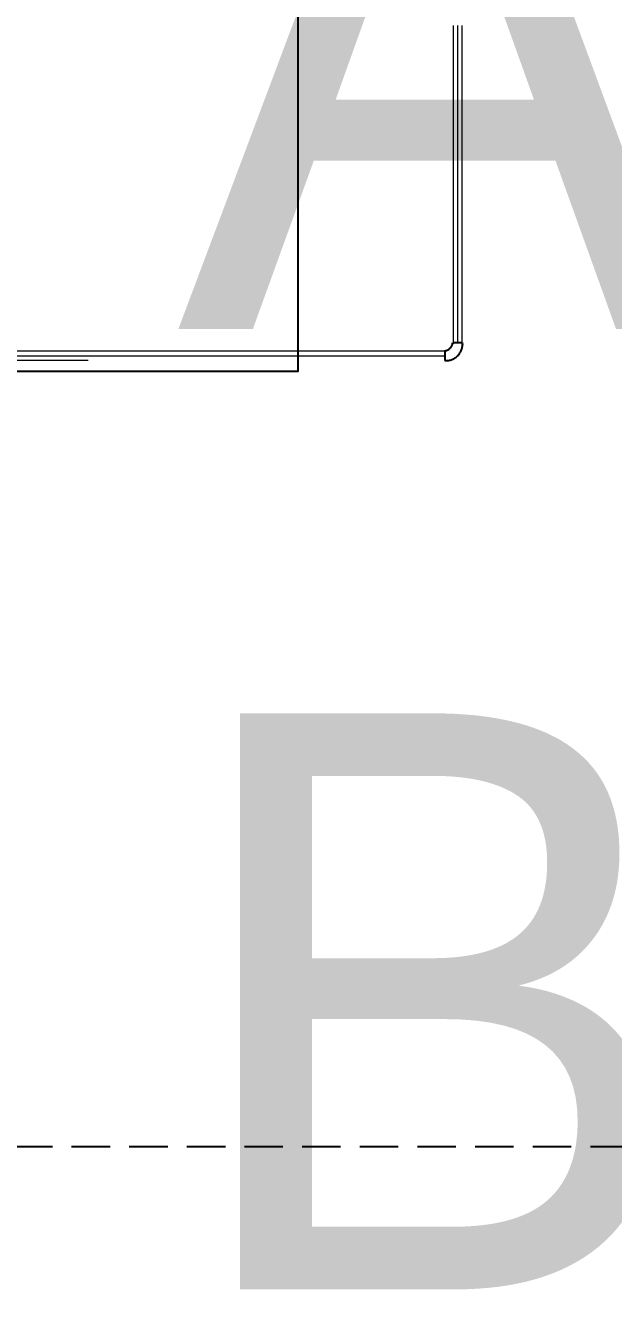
# Model space of a CAD drawing. Header units: metres. Extents: x 532643 to 533032, y 2675254 to 2675724.
# Drawn here: x 532845.18 to 532852.83, y 2675418.21 to 2675434.77 of the extents above; entities that cross this region are included whole.
import ezdxf

# ---------------------------------------------------------------- set-up
doc = ezdxf.new("R2010")
doc.units = ezdxf.units.M
doc.header["$MEASUREMENT"] = 0
for name, pattern in [('( Dashed )', [0.75, 0.5, -0.25]), ('CENTER2', [1.125, 0.75, -0.125, 0.125, -0.125]), ('DASHED', [0.75, 0.5, -0.25])]:
    doc.linetypes.add(name, pattern=pattern)
doc.layers.add('IDT', color=7, linetype='Continuous')
doc.layers.add('MMS Block Numbering', color=7, linetype='Continuous')
doc.styles.add('Adani Regular', font='Adani Regular.ttf')
doc.linetypes.add('FOUNDATION LAYOUT$0$FENCELINE1', pattern='A,6.35,-2.54,[133,ltypeshp.shx,S=2.54,R=0,X=-2.54,Y=0],-2.54,25.4', length=36.83)

# ---------------------------------------------------------------- blocks, each defined once
blk = doc.blocks.new('IDT')
at = {"layer": 'IDT', "color": 8, "linetype": '( Dashed )', "ltscale": 100}
for p, q in [((9.893, 22.22), (9.893, 22.349)), ((9.893, 22.22), (9.893, 22.349)), ((9.663, 22.119), (9.791, 22.119)), ((9.663, 22.119), (9.791, 22.119))]:
    blk.add_line(p, q, dxfattribs=at)
at = {"layer": 'IDT', "color": 8, "linetype": 'DASHED', "lineweight": 0, "ltscale": 20}
for p, q in [((24.537, 22.345), (9.893, 22.345)), ((24.537, 22.345), (9.893, 22.345)), ((9.893, 22.225), (24.537, 22.225)), ((9.893, 22.225), (24.537, 22.225)), ((9.667, 22.129), (9.667, 17.986)), ((9.667, 22.129), (9.667, 17.986)), ((9.787, 17.986), (9.787, 22.129)), ((9.787, 17.986), (9.787, 22.129))]:
    blk.add_line(p, q, dxfattribs=at)
at = {"layer": 'IDT', "color": 8, "linetype": 'CENTER2', "lineweight": 0, "ltscale": 500}
for p, q in [((24.527, 22.285), (9.893, 22.285)), ((24.527, 22.285), (9.893, 22.285)), ((9.727, 22.119), (9.727, 17.986)), ((9.727, 22.119), (9.727, 17.986))]:
    blk.add_line(p, q, dxfattribs=at)
at = {"layer": 'IDT', "color": 243, "linetype": 'DASHED'}
blk.add_lwpolyline([(45.5, 32.586), (45.5, -4.032), (0, -4.032), (0, 32.586)], close=True, dxfattribs=at)
at = {"layer": 'IDT', "color": 7, "linetype": 'FOUNDATION LAYOUT$0$FENCELINE1', "ltscale": 0.01}
blk.add_lwpolyline([(19.911, 22.485), (11.801, 22.485), (11.801, 6.21), (19.731, 6.21), (25.552, 6.21), (25.552, 9.06)], dxfattribs=at)
at = {"layer": 'IDT', "color": 8, "linetype": '( Dashed )', "ltscale": 100}
for centre, radius, start, end in [((9.881, 22.13), 0.219, 87.045, 182.955), ((9.881, 22.13), 0.219, 87.045, 182.955), ((9.909, 22.103), 0.119, 97.7996, 172.2004), ((9.909, 22.103), 0.119, 97.7996, 172.2004)]:
    blk.add_arc(centre, radius, start, end, dxfattribs=at)

msp = doc.modelspace()

# ---------------------------------------------------------------- block references
at = {"layer": 'IDT', "color": 8, "rotation": 180}
msp.add_blockref('IDT', (532860.531, 2675452.759), dxfattribs=at)

# ---------------------------------------------------------------- texts
at = {"layer": 'MMS Block Numbering', "insert": (532860.531, 2675428.266), "char_height": 7.5, "attachment_point": 5, "style": 'Adani Regular'}
msp.add_mtext_dynamic_manual_height_columns('A16b-\\PBL-16', width=41.53538, gutter_width=1, heights=[0], dxfattribs=at)

doc.saveas('drawing.dxf')
